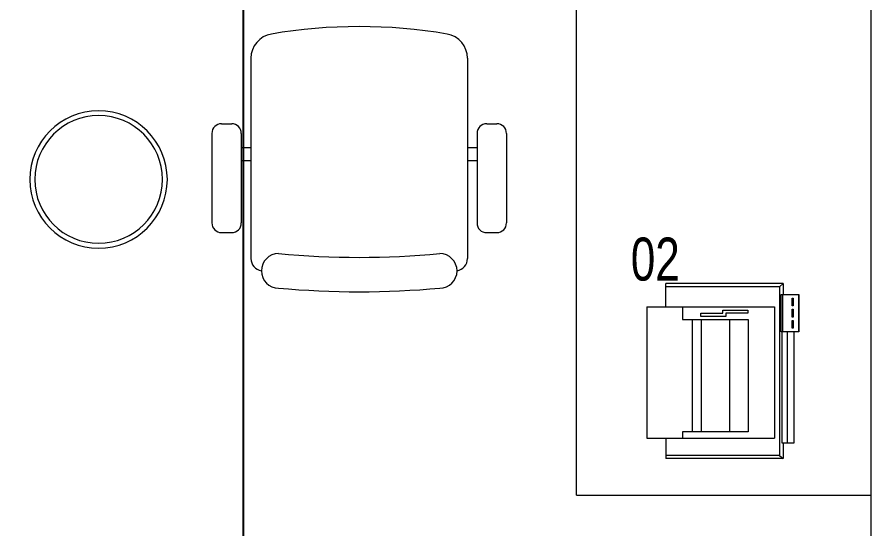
# Model space of a CAD drawing. Header units: metres. Extents: x -18745 to 220762, y -1579758 to -1356048.
# Drawn here: x 129502 to 131242, y -1411154 to -1410112 of the extents above; entities that cross this region are included whole.
import ezdxf

# ---------------------------------------------------------------- set-up
doc = ezdxf.new("R2010")
doc.units = ezdxf.units.M
doc.layers.get('0').update_dxf_attribs({"lineweight": 0})
doc.layers.add('A-100 - Copy$0$axes', color=8, linetype='Continuous')
for name, color, linetype, lineweight in [('A-100 - Copy$0$Medical Equipment and Furniture', 8, 'Continuous', 0), ('A-100 - Copy$0$NEW', 8, 'Continuous', 5), ('A-100 - Copy$0$Walls', 8, 'Continuous', 0)]:
    doc.layers.add(name, color=color, linetype=linetype, lineweight=lineweight)
doc.styles.add('A-100 - Copy$0$X3G_ENTITY_257CFD', font='swisscl.ttf', dxfattribs={"height": 200})

# ---------------------------------------------------------------- blocks, each defined once
blk = doc.blocks.new('A-100 - Copy$0$ITPPLT2C-P')
for p, q in [((0.0229, 0.0318), (0.2618, 0.0318)), ((0.0304, 0.0256), (0.0229, 0.0318)), ((0.0229, 0), (0.0229, 0.0318)), ((0.0304, -0.3182), (0.0304, 0.0256)), ((0.0304, 0.0256), (0.2618, 0.0256)), ((0.2618, -0.0096), (0.2618, 0.0318)), ((0, 0), (0, -0.2262)), ((0.0252, 0), (0, 0)), ((0.0139, 0), (0.0139, -0.2262)), ((0.0252, 0), (0.0139, 0)), ((0.0252, -0.2262), (0.0252, 0)), ((0.0401, -0.2769), (0.0401, -0.0096)), ((0.3, -0.0096), (0.0401, -0.0096)), ((0.2274, -0.0222), (0.2274, -0.0096)), ((0.3, -0.2769), (0.3, -0.0096)), ((0.0939, -0.2515), (0.0939, -0.0222)), ((0.0939, -0.0222), (0.2274, -0.0222)), ((0.1321, -0.2515), (0.1321, -0.0222)), ((0.1894, -0.2515), (0.1894, -0.0222)), ((0.2082, -0.2515), (0.2082, -0.0222)), ((-0.0091, -0.2262), (0.0267, -0.2262)), ((-0.0091, -0.3023), (-0.0091, -0.2262)), ((-0.0087, -0.2262), (0.0236, -0.2262)), ((-0.0087, -0.3023), (-0.0087, -0.2262)), ((0, -0.2262), (0.0252, -0.2262)), ((0.0023, -0.2495), (0.0023, -0.2334)), ((0.0023, -0.2334), (0.0045, -0.2334)), ((0.0045, -0.2334), (0.0045, -0.2495)), ((0.0139, -0.2262), (0.0252, -0.2262)), ((0.0236, -0.2262), (0.0236, -0.3023)), ((0.0267, -0.2262), (0.0267, -0.3023)), ((0.0045, -0.2495), (0.0023, -0.2495)), ((0.0023, -0.2721), (0.0023, -0.2562)), ((0.0023, -0.2562), (0.0045, -0.2562)), ((0.0045, -0.2562), (0.0045, -0.2721)), ((0.2274, -0.2515), (0.0939, -0.2515)), ((0.1395, -0.2575), (0.19, -0.2575)), ((0.1395, -0.2641), (0.1395, -0.2575)), ((0.19, -0.2575), (0.19, -0.2641)), ((0.2274, -0.2769), (0.2274, -0.2515)), ((0.0045, -0.2721), (0.0023, -0.2721)), ((0.3, -0.2769), (0.0401, -0.2769)), ((0.0947, -0.2701), (0.0947, -0.2641)), ((0.0947, -0.2641), (0.1395, -0.2641)), ((0.1457, -0.2701), (0.0947, -0.2701)), ((0.19, -0.2641), (0.1457, -0.2641)), ((0.1457, -0.2641), (0.1457, -0.2701)), ((0.2618, -0.2769), (0.2618, -0.3246)), ((0.0023, -0.295), (0.0023, -0.2793)), ((0.0023, -0.2793), (0.0045, -0.2793)), ((0.0045, -0.295), (0.0023, -0.295)), ((0.0045, -0.2793), (0.0045, -0.295)), ((0.0267, -0.3023), (-0.0091, -0.3023)), ((0.0236, -0.3023), (-0.0087, -0.3023)), ((0.0229, -0.3246), (0.0229, -0.3023)), ((0.0304, -0.3182), (0.0229, -0.3246)), ((0.0229, -0.3246), (0.2618, -0.3246)), ((0.0304, -0.3182), (0.2618, -0.3182))]:
    blk.add_line(p, q)
blk = doc.blocks.new('*X66')
for p, q in [((5, 3), (5, 3)), ((5, 3), (5, 3)), ((5, 3), (5, 3)), ((5, 3), (5, 3)), ((5, 3), (5, 3)), ((5, 3), (5, 3)), ((5, 3), (5, 3)), ((5, 3), (5, 3)), ((5, 3), (5, 3)), ((5, 3), (5, 3)), ((5, 3), (5, 3)), ((5, 3), (5, 3)), ((5, 3), (5, 3)), ((5, 3), (5, 3)), ((5, 3), (5, 3)), ((5, 3), (5, 3)), ((5, 3), (5, 3)), ((5, 3), (5, 3)), ((5, 3), (5, 3)), ((5, 3), (5, 3)), ((5, 3), (5, 3)), ((5, 3), (5, 3)), ((5, 3), (5, 3)), ((5, 3), (5, 3)), ((5, 3), (5, 3)), ((5, 3), (5, 3)), ((5, 3), (5, 3)), ((5, 3), (5, 3)), ((5, 3), (5, 3)), ((5, 3), (5, 3)), ((5, 3), (5, 3)), ((5, 3), (5, 3)), ((5, 3), (5, 3)), ((5, 3), (5, 3)), ((5, 3), (5, 3)), ((5, 3), (5, 3)), ((5, 3), (5, 3)), ((5, 3), (5, 3)), ((5, 3), (5, 3)), ((5, 3), (5, 3)), ((5, 3), (5, 3)), ((5, 3), (5, 3)), ((5, 3), (5, 3)), ((5, 3), (5, 3)), ((5, 3), (5, 3)), ((5, 3), (5, 3)), ((5, 3), (5, 3)), ((5, 3), (5, 3)), ((5, 3), (5, 3)), ((5, 3), (5, 3)), ((5, 3), (5, 3)), ((5, 3), (5, 3)), ((5, 3), (5, 3)), ((5, 3), (5, 3)), ((5, 3), (5, 3)), ((5, 3), (5, 3)), ((5, 3), (5, 3)), ((5, 3), (5, 3)), ((5, 3), (5, 3)), ((5, 3), (5, 3)), ((5, 3), (5, 3)), ((5, 3), (5, 3)), ((5, 3), (5, 3)), ((5, 3), (5, 3)), ((5, 3), (5, 3)), ((5, 3), (5, 3)), ((6, 3), (5, 3)), ((5, 3), (5, 3)), ((6, 3), (5, 3)), ((5, 3), (5, 3)), ((6, 3), (5, 3)), ((5, 3), (5, 3)), ((6, 3), (5, 3)), ((5, 3), (5, 3)), ((5, 3), (5, 3)), ((5, 3), (5, 3)), ((5, 3), (5, 3)), ((5, 3), (5, 3)), ((5, 3), (5, 3)), ((5, 3), (5, 3)), ((5, 3), (5, 3)), ((5, 3), (5, 3)), ((5, 3), (5, 3)), ((5, 3), (5, 3)), ((5, 3), (5, 3)), ((5, 3), (5, 3)), ((5, 3), (5, 3)), ((5, 3), (5, 3)), ((5, 3), (5, 3)), ((5, 3), (5, 3)), ((5, 3), (5, 3)), ((5, 3), (5, 3)), ((5, 3), (5, 3)), ((5, 3), (5, 3)), ((5, 3), (5, 3)), ((5, 3), (5, 3)), ((6, 3), (6, 3)), ((6, 3), (6, 3)), ((6, 3), (6, 3)), ((6, 3), (6, 3)), ((6, 3), (6, 3)), ((6, 3), (6, 3)), ((6, 3), (6, 3)), ((6, 3), (6, 3)), ((6, 3), (6, 3)), ((6, 3), (6, 3)), ((6, 3), (6, 3)), ((6, 3), (6, 3)), ((6, 3), (6, 3)), ((6, 3), (6, 3)), ((6, 3), (6, 3)), ((6, 3), (6, 3)), ((6, 3), (6, 3)), ((6, 3), (6, 3)), ((6, 3), (6, 3)), ((6, 3), (6, 3)), ((6, 3), (6, 3)), ((6, 3), (6, 3)), ((6, 3), (6, 3)), ((6, 3), (6, 3)), ((6, 3), (6, 3)), ((6, 3), (6, 3)), ((6, 3), (6, 3)), ((6, 3), (6, 3)), ((6, 3), (6, 3)), ((6, 3), (6, 3)), ((6, 3), (6, 3)), ((6, 3), (6, 3)), ((6, 3), (6, 3)), ((6, 3), (6, 3)), ((6, 3), (6, 3)), ((6, 3), (6, 3)), ((6, 3), (6, 3)), ((6, 3), (6, 3)), ((6, 3), (6, 3)), ((6, 3), (6, 3)), ((6, 3), (6, 3)), ((6, 3), (6, 3)), ((6, 3), (6, 3)), ((6, 3), (6, 3)), ((6, 3), (6, 3)), ((6, 3), (6, 3)), ((6, 3), (6, 3)), ((6, 3), (6, 3)), ((6, 3), (6, 3)), ((6, 3), (6, 3)), ((6, 3), (6, 3)), ((6, 3), (6, 3)), ((6, 3), (6, 3)), ((6, 3), (6, 3)), ((6, 3), (6, 3)), ((6, 3), (6, 3)), ((6, 3), (6, 3)), ((6, 3), (6, 3)), ((6, 3), (6, 3)), ((6, 3), (6, 3)), ((6, 3), (6, 3)), ((6, 3), (6, 3)), ((6, 3), (6, 3)), ((6, 3), (6, 3)), ((6, 3), (6, 3)), ((6, 3), (6, 3)), ((6, 3), (6, 3)), ((6, 3), (6, 3)), ((6, 3), (6, 3)), ((6, 3), (6, 3)), ((6, 3), (6, 3)), ((6, 3), (6, 3)), ((6, 3), (6, 3)), ((6, 3), (6, 3)), ((6, 3), (6, 3)), ((6, 3), (6, 3)), ((6, 3), (6, 3)), ((6, 3), (6, 3)), ((6, 3), (6, 3)), ((6, 3), (6, 3)), ((6, 3), (6, 3)), ((6, 3), (6, 3)), ((6, 3), (6, 3)), ((6, 3), (6, 3)), ((6, 3), (6, 3)), ((6, 3), (6, 3)), ((6, 3), (6, 3)), ((6, 3), (6, 3)), ((6, 3), (6, 3)), ((6, 3), (6, 3)), ((6, 3), (6, 3)), ((6, 3), (6, 3)), ((6, 3), (6, 3)), ((6, 3), (6, 3)), ((6, 3), (6, 3)), ((6, 3), (6, 3)), ((6, 3), (6, 3)), ((6, 3), (6, 3)), ((6, 3), (6, 3)), ((6, 3), (6, 3)), ((6, 3), (6, 3)), ((6, 3), (6, 3)), ((6, 3), (6, 3)), ((6, 3), (6, 3)), ((6, 3), (6, 3)), ((6, 3), (6, 3)), ((6, 3), (6, 3)), ((6, 3), (6, 3)), ((6, 3), (6, 3)), ((6, 3), (6, 3)), ((6, 3), (6, 3)), ((6, 3), (6, 3)), ((6, 3), (6, 3)), ((6, 3), (6, 3)), ((6, 3), (6, 3)), ((6, 3), (6, 3)), ((6, 3), (6, 3)), ((6, 3), (6, 3)), ((6, 3), (6, 3)), ((6, 3), (6, 3)), ((6, 3), (6, 3)), ((6, 3), (6, 3)), ((6, 3), (6, 3)), ((6, 3), (6, 3)), ((6, 3), (6, 3)), ((6, 3), (6, 3)), ((6, 3), (6, 3)), ((6, 3), (6, 3)), ((6, 3), (6, 3)), ((6, 3), (6, 3)), ((6, 3), (6, 3)), ((6, 3), (6, 3)), ((6, 3), (6, 3)), ((6, 3), (6, 3)), ((6, 3), (6, 3)), ((6, 3), (6, 3)), ((6, 3), (6, 3)), ((6, 3), (6, 3)), ((6, 3), (6, 3)), ((6, 3), (6, 3)), ((6, 3), (6, 3)), ((6, 3), (6, 3)), ((6, 3), (6, 3)), ((6, 3), (6, 3)), ((6, 3), (6, 3)), ((6, 3), (6, 3)), ((6, 3), (6, 3)), ((6, 3), (6, 3)), ((6, 3), (6, 3)), ((6, 3), (6, 3)), ((6, 3), (6, 3)), ((6, 3), (6, 3)), ((6, 3), (6, 3)), ((6, 3), (6, 3)), ((6, 3), (6, 3)), ((6, 3), (6, 3)), ((6, 3), (6, 3)), ((6, 3), (6, 3)), ((6, 3), (6, 3)), ((6, 3), (6, 3)), ((6, 3), (6, 3)), ((6, 3), (6, 3)), ((6, 3), (6, 3)), ((6, 3), (6, 3)), ((6, 3), (6, 3)), ((6, 3), (6, 3)), ((6, 3), (6, 3)), ((6, 3), (6, 3)), ((6, 3), (6, 3)), ((6, 3), (6, 3)), ((6, 3), (6, 3)), ((6, 3), (6, 3)), ((6, 3), (6, 3)), ((6, 3), (6, 3)), ((6, 3), (6, 3)), ((6, 3), (6, 3)), ((6, 3), (6, 3)), ((6, 3), (6, 3)), ((6, 3), (6, 3)), ((6, 3), (6, 3)), ((6, 3), (6, 3)), ((6, 3), (6, 3)), ((6, 3), (6, 3)), ((6, 3), (6, 3)), ((6, 3), (6, 3)), ((6, 3), (6, 3)), ((6, 3), (6, 3)), ((6, 3), (6, 3)), ((6, 3), (6, 3)), ((6, 3), (6, 3)), ((6, 3), (6, 3)), ((6, 3), (6, 3)), ((6, 3), (6, 3)), ((6, 3), (6, 3)), ((6, 3), (6, 3)), ((6, 3), (6, 3)), ((6, 3), (6, 3)), ((6, 3), (6, 3)), ((6, 3), (6, 3)), ((6, 3), (6, 3)), ((6, 3), (6, 3)), ((6, 3), (6, 3)), ((6, 3), (6, 3)), ((6, 3), (6, 3)), ((6, 3), (5, 3)), ((6, 3), (5, 3)), ((6, 3), (5, 3)), ((6, 3), (5, 3)), ((6, 3), (5, 3)), ((6, 3), (6, 3)), ((6, 3), (6, 3)), ((6, 3), (6, 3)), ((6, 3), (6, 3)), ((6, 3), (6, 3)), ((6, 3), (6, 3)), ((6, 3), (6, 3)), ((6, 3), (6, 3)), ((6, 3), (6, 3)), ((6, 3), (6, 3)), ((6, 3), (6, 3)), ((6, 3), (6, 3)), ((6, 3), (6, 3)), ((6, 3), (6, 3)), ((6, 3), (6, 3)), ((6, 3), (6, 3)), ((6, 3), (6, 3)), ((6, 3), (6, 3)), ((6, 3), (6, 3)), ((6, 3), (6, 3)), ((6, 3), (6, 3)), ((6, 3), (6, 3)), ((6, 3), (6, 3)), ((6, 3), (6, 3)), ((6, 3), (6, 3)), ((6, 3), (6, 3)), ((6, 3), (6, 3)), ((6, 3), (6, 3)), ((6, 3), (6, 3)), ((6, 3), (6, 3)), ((6, 3), (6, 3)), ((6, 3), (6, 3)), ((6, 3), (6, 3)), ((6, 3), (6, 3)), ((6, 3), (6, 3)), ((6, 3), (6, 3)), ((6, 3), (6, 3)), ((6, 3), (6, 3)), ((6, 3), (6, 3)), ((6, 3), (6, 3)), ((6, 3), (6, 3)), ((6, 3), (6, 3)), ((6, 3), (6, 3)), ((6, 3), (6, 3)), ((6, 3), (6, 3)), ((6, 3), (6, 3)), ((6, 3), (6, 3)), ((6, 3), (6, 3)), ((6, 3), (6, 3)), ((6, 3), (6, 3)), ((6, 3), (6, 3)), ((6, 3), (6, 3)), ((6, 3), (6, 3)), ((6, 3), (6, 3)), ((6, 3), (6, 3)), ((6, 3), (6, 3)), ((6, 3), (6, 3)), ((6, 3), (6, 3)), ((6, 3), (6, 3)), ((6, 3), (6, 3)), ((6, 3), (6, 3)), ((6, 3), (6, 3)), ((6, 3), (6, 3)), ((6, 3), (6, 3)), ((6, 3), (6, 3)), ((6, 3), (6, 3)), ((6, 3), (6, 3)), ((6, 3), (6, 3)), ((6, 3), (6, 3)), ((6, 3), (6, 3)), ((6, 3), (6, 3)), ((6, 3), (6, 3)), ((6, 3), (6, 3)), ((6, 3), (6, 3)), ((6, 3), (6, 3)), ((6, 3), (6, 3)), ((6, 3), (6, 3)), ((6, 3), (6, 3)), ((6, 3), (6, 3)), ((6, 3), (6, 3)), ((6, 3), (6, 3)), ((6, 3), (6, 3)), ((6, 3), (6, 3)), ((6, 3), (6, 3)), ((6, 3), (6, 3)), ((6, 3), (6, 3)), ((6, 3), (6, 3)), ((6, 3), (6, 3)), ((6, 3), (6, 3)), ((6, 3), (6, 3)), ((6, 3), (6, 3)), ((6, 3), (6, 3)), ((6, 3), (6, 3)), ((6, 3), (6, 3)), ((6, 3), (6, 3)), ((6, 3), (6, 3)), ((6, 3), (6, 3)), ((6, 3), (6, 3)), ((6, 3), (6, 3)), ((6, 3), (6, 3)), ((6, 3), (6, 3)), ((6, 3), (6, 3)), ((6, 3), (6, 3)), ((6, 3), (6, 3)), ((6, 3), (6, 3)), ((6, 3), (6, 3)), ((6, 3), (6, 3)), ((6, 3), (6, 3)), ((6, 3), (6, 3)), ((6, 3), (6, 3)), ((6, 3), (6, 3)), ((6, 3), (6, 3)), ((6, 3), (6, 3)), ((6, 3), (6, 3)), ((6, 3), (6, 3)), ((6, 3), (6, 3)), ((6, 3), (6, 3)), ((6, 3), (6, 3)), ((6, 3), (6, 3)), ((6, 3), (6, 3)), ((6, 3), (6, 3)), ((6, 3), (6, 3)), ((6, 3), (6, 3)), ((6, 3), (6, 3)), ((6, 3), (6, 3)), ((6, 3), (6, 3)), ((6, 3), (6, 3)), ((6, 3), (6, 3)), ((6, 3), (6, 3)), ((6, 3), (6, 3)), ((6, 3), (6, 3)), ((6, 3), (6, 3)), ((6, 3), (6, 3)), ((6, 3), (6, 3)), ((6, 3), (6, 3)), ((6, 3), (6, 3)), ((6, 3), (6, 3)), ((6, 3), (6, 3)), ((6, 3), (6, 3)), ((6, 3), (6, 3)), ((6, 3), (6, 3)), ((6, 3), (6, 3)), ((6, 3), (6, 3)), ((6, 3), (6, 3)), ((6, 3), (6, 3)), ((6, 3), (6, 3)), ((6, 3), (6, 3)), ((6, 3), (6, 3)), ((6, 3), (6, 3)), ((6, 3), (6, 3)), ((6, 3), (6, 3)), ((6, 3), (6, 3)), ((6, 3), (6, 3)), ((6, 3), (6, 3)), ((6, 3), (6, 3)), ((6, 3), (6, 3)), ((6, 3), (6, 3)), ((6, 3), (6, 3)), ((6, 3), (6, 3)), ((6, 3), (6, 3)), ((6, 3), (6, 3)), ((6, 3), (6, 3)), ((6, 3), (6, 3)), ((6, 3), (6, 3)), ((6, 3), (6, 3)), ((6, 3), (6, 3)), ((6, 3), (6, 3)), ((6, 3), (6, 3)), ((6, 3), (6, 3)), ((6, 3), (6, 3)), ((6, 3), (6, 3)), ((6, 3), (6, 3)), ((6, 3), (6, 3)), ((6, 3), (6, 3)), ((6, 3), (6, 3)), ((6, 3), (6, 3)), ((6, 3), (6, 3)), ((6, 3), (6, 3)), ((6, 3), (6, 3)), ((6, 3), (6, 3)), ((6, 3), (6, 3)), ((6, 3), (6, 3)), ((6, 3), (6, 3)), ((6, 3), (6, 3)), ((6, 3), (6, 3)), ((6, 3), (6, 3)), ((6, 3), (6, 3)), ((6, 3), (6, 3)), ((6, 3), (6, 3)), ((6, 3), (6, 3)), ((6, 3), (6, 3)), ((6, 3), (6, 3)), ((6, 3), (6, 3)), ((6, 3), (6, 3)), ((6, 3), (6, 3)), ((6, 3), (6, 3)), ((6, 3), (6, 3)), ((6, 3), (6, 3)), ((6, 3), (6, 3)), ((6, 3), (6, 3)), ((6, 3), (6, 3)), ((6, 3), (6, 3)), ((6, 3), (6, 3)), ((6, 3), (6, 3)), ((6, 3), (6, 3)), ((6, 3), (6, 3)), ((6, 3), (6, 3)), ((6, 3), (6, 3)), ((6, 3), (6, 3)), ((6, 3), (6, 3)), ((6, 3), (6, 3)), ((6, 3), (6, 3)), ((6, 3), (6, 3)), ((6, 3), (6, 3)), ((6, 3), (6, 3)), ((6, 3), (6, 3)), ((6, 3), (6, 3)), ((6, 3), (6, 3)), ((6, 3), (6, 3)), ((6, 3), (6, 3)), ((6, 3), (6, 3)), ((6, 3), (6, 3)), ((6, 3), (6, 3)), ((6, 3), (6, 3)), ((6, 3), (6, 3)), ((6, 3), (6, 3)), ((6, 3), (6, 3)), ((6, 3), (6, 3)), ((6, 3), (6, 3)), ((6, 3), (6, 3)), ((6, 3), (6, 3)), ((6, 3), (6, 3)), ((6, 3), (6, 3)), ((6, 3), (6, 3)), ((6, 3), (6, 3)), ((6, 3), (6, 3)), ((6, 3), (6, 3)), ((6, 3), (6, 3)), ((6, 3), (6, 3)), ((6, 3), (6, 3)), ((6, 3), (6, 3)), ((6, 3), (6, 3)), ((6, 3), (6, 3)), ((6, 3), (6, 3)), ((6, 3), (6, 3)), ((6, 3), (6, 3)), ((6, 3), (6, 3)), ((6, 3), (6, 3)), ((6, 3), (6, 3)), ((6, 3), (6, 3)), ((6, 3), (6, 3)), ((6, 3), (6, 3)), ((6, 3), (6, 3)), ((6, 3), (6, 3)), ((6, 3), (6, 3)), ((6, 3), (6, 3)), ((6, 3), (6, 3)), ((6, 3), (6, 3)), ((6, 3), (6, 3)), ((6, 3), (6, 3)), ((6, 3), (6, 3)), ((6, 3), (6, 3)), ((6, 3), (6, 3)), ((6, 3), (6, 3)), ((6, 3), (6, 3)), ((6, 3), (6, 3)), ((6, 3), (6, 3)), ((6, 3), (6, 3)), ((6, 3), (6, 3)), ((6, 3), (6, 3)), ((6, 3), (6, 3)), ((6, 3), (6, 3)), ((6, 3), (6, 3)), ((6, 3), (6, 3)), ((6, 3), (6, 3)), ((6, 3), (6, 3)), ((6, 3), (6, 3)), ((6, 3), (6, 3)), ((6, 3), (6, 3)), ((6, 3), (6, 3)), ((6, 3), (6, 3)), ((6, 3), (6, 3)), ((6, 3), (6, 3)), ((6, 3), (6, 3)), ((6, 3), (6, 3)), ((6, 3), (6, 3)), ((6, 3), (6, 3)), ((6, 3), (6, 3)), ((6, 3), (6, 3)), ((6, 3), (6, 3)), ((6, 3), (6, 3)), ((6, 3), (6, 3)), ((6, 3), (6, 3)), ((6, 3), (6, 3)), ((6, 3), (6, 3)), ((6, 3), (6, 3)), ((6, 3), (6, 3)), ((6, 3), (6, 3)), ((6, 3), (6, 3)), ((6, 3), (6, 3)), ((6, 3), (6, 3)), ((6, 3), (6, 3)), ((6, 3), (6, 3)), ((6, 3), (6, 3)), ((6, 3), (6, 3)), ((6, 3), (6, 3)), ((6, 3), (6, 3)), ((6, 3), (6, 3)), ((6, 3), (6, 3)), ((6, 3), (6, 3)), ((6, 3), (6, 3)), ((6, 3), (6, 3)), ((6, 3), (6, 3)), ((6, 3), (6, 3)), ((6, 3), (6, 3)), ((6, 3), (6, 3)), ((6, 3), (6, 3))]:
    blk.add_line(p, q)
blk = doc.blocks.new('*X67')
for p, q in [((13, 1), (13, 1)), ((13, 1), (13, 1)), ((13, 1), (13, 1)), ((13, 1), (13, 1)), ((13, 1), (13, 1)), ((13, 1), (13, 1)), ((13, 1), (13, 1)), ((13, 1), (13, 1)), ((13, 1), (13, 1)), ((13, 1), (13, 1)), ((13, 1), (13, 1)), ((13, 1), (13, 1)), ((13, 1), (13, 1)), ((13, 1), (13, 1)), ((13, 1), (13, 1)), ((13, 1), (14, 1)), ((13, 1), (14, 1)), ((13, 1), (14, 1)), ((13, 1), (13, 1)), ((13, 1), (13, 1)), ((13, 1), (13, 1)), ((13, 1), (13, 1)), ((13, 1), (13, 1)), ((13, 1), (13, 1)), ((13, 1), (13, 1)), ((13, 1), (13, 1)), ((13, 1), (13, 1)), ((13, 1), (13, 1)), ((13, 1), (13, 1)), ((13, 1), (13, 1)), ((13, 1), (13, 1)), ((13, 1), (13, 1)), ((13, 1), (13, 1)), ((13, 1), (13, 1)), ((13, 1), (13, 1)), ((13, 1), (13, 1)), ((13, 1), (13, 1)), ((13, 1), (13, 1)), ((13, 1), (13, 1)), ((13, 1), (13, 1)), ((13, 1), (13, 1)), ((13, 1), (13, 1)), ((13, 1), (13, 1)), ((13, 1), (13, 1)), ((13, 1), (13, 1)), ((13, 1), (13, 1)), ((13, 1), (13, 1)), ((13, 1), (13, 1)), ((13, 1), (13, 1)), ((13, 1), (13, 1)), ((13, 1), (13, 1)), ((13, 1), (13, 1)), ((13, 1), (13, 1)), ((13, 1), (13, 1)), ((13, 1), (13, 1)), ((13, 1), (13, 1)), ((13, 1), (13, 1)), ((13, 1), (13, 1)), ((13, 1), (13, 1)), ((13, 1), (13, 1)), ((13, 1), (13, 1)), ((13, 1), (13, 1)), ((13, 1), (13, 1)), ((13, 1), (13, 1)), ((13, 1), (13, 1)), ((13, 1), (13, 1)), ((13, 1), (13, 1)), ((13, 1), (13, 1)), ((13, 1), (13, 1)), ((13, 1), (13, 1)), ((13, 1), (13, 1)), ((13, 1), (13, 1)), ((13, 1), (13, 1)), ((13, 1), (13, 1)), ((13, 1), (13, 1)), ((13, 1), (13, 1)), ((13, 1), (13, 1)), ((13, 1), (13, 1)), ((13, 1), (13, 1)), ((13, 1), (13, 1)), ((13, 1), (13, 1)), ((13, 1), (13, 1)), ((13, 1), (13, 1)), ((13, 1), (13, 1)), ((13, 1), (13, 1)), ((13, 1), (13, 1)), ((13, 1), (13, 1)), ((13, 1), (13, 1)), ((13, 1), (13, 1)), ((13, 1), (13, 1)), ((13, 1), (13, 1)), ((13, 1), (13, 1)), ((13, 1), (13, 1)), ((13, 1), (13, 1)), ((13, 1), (13, 1)), ((13, 1), (13, 1)), ((13, 1), (13, 1)), ((13, 1), (13, 1)), ((13, 1), (13, 1)), ((13, 1), (13, 1)), ((13, 1), (13, 1)), ((13, 1), (13, 1)), ((13, 1), (13, 1)), ((13, 1), (13, 1)), ((13, 1), (13, 1)), ((13, 1), (13, 1)), ((13, 1), (13, 1)), ((13, 1), (13, 1)), ((13, 1), (13, 1)), ((13, 1), (13, 1)), ((13, 1), (13, 1)), ((13, 1), (13, 1)), ((13, 1), (13, 1)), ((13, 1), (13, 1)), ((13, 1), (13, 1)), ((13, 1), (13, 1)), ((13, 1), (13, 1)), ((13, 1), (13, 1)), ((13, 1), (13, 1)), ((13, 1), (13, 1)), ((13, 1), (13, 1)), ((13, 1), (13, 1)), ((13, 1), (13, 1)), ((13, 1), (14, 1)), ((13, 0), (13, 0)), ((13, 0), (13, 0)), ((13, 0), (13, 0)), ((13, 0), (13, 0)), ((13, 0), (13, 0)), ((13, 0), (13, 0)), ((13, 0), (13, 0)), ((13, 0), (13, 0)), ((13, 0), (13, 0)), ((13, 0), (13, 0)), ((13, 0), (13, 0)), ((13, 0), (13, 0)), ((13, 0), (13, 0)), ((13, 0), (13, 0)), ((13, 0), (13, 0)), ((13, 0), (13, 0)), ((13, 0), (13, 0)), ((13, 0), (13, 0)), ((13, 0), (13, 0)), ((13, 0), (13, 0)), ((13, 0), (13, 0)), ((13, 0), (13, 0)), ((13, 0), (13, 0)), ((13, 0), (13, 0)), ((13, 0), (13, 0)), ((13, 0), (13, 0)), ((13, 0), (13, 0)), ((13, 0), (13, 0)), ((13, 0), (13, 0)), ((13, 0), (13, 0)), ((13, 0), (13, 0)), ((13, 0), (13, 0)), ((13, 0), (13, 0)), ((13, 0), (13, 0)), ((13, 0), (13, 0)), ((13, 0), (13, 0)), ((13, 0), (13, 0)), ((13, 0), (13, 0)), ((13, 0), (13, 0)), ((13, 0), (13, 0)), ((13, 0), (13, 0)), ((13, 0), (13, 0)), ((13, 0), (13, 0)), ((13, 0), (13, 0)), ((13, 0), (13, 0)), ((13, 0), (13, 0)), ((13, 0), (13, 0)), ((13, 0), (13, 0)), ((13, 0), (14, 0)), ((13, 0), (14, 0)), ((13, 0), (13, 0)), ((13, 0), (14, 0)), ((14, 1), (14, 1)), ((14, 1), (14, 1)), ((14, 1), (14, 1)), ((14, 1), (14, 1)), ((14, 1), (14, 1)), ((14, 1), (14, 1)), ((14, 1), (14, 1)), ((14, 1), (14, 1)), ((14, 1), (14, 1)), ((14, 1), (14, 1)), ((14, 1), (14, 1)), ((14, 1), (14, 1)), ((14, 1), (14, 1)), ((14, 1), (14, 1)), ((14, 1), (14, 1)), ((14, 1), (14, 1)), ((14, 1), (14, 1)), ((14, 1), (14, 1)), ((14, 1), (14, 1)), ((14, 1), (14, 1)), ((14, 1), (14, 1)), ((14, 1), (14, 1)), ((14, 1), (14, 1)), ((14, 1), (14, 1)), ((14, 1), (14, 1)), ((14, 1), (14, 1)), ((14, 1), (14, 1)), ((14, 1), (14, 1)), ((14, 1), (14, 1)), ((14, 1), (14, 1)), ((14, 1), (14, 1)), ((14, 1), (14, 1)), ((14, 1), (14, 1)), ((14, 1), (14, 1)), ((14, 1), (14, 1)), ((14, 1), (14, 1)), ((14, 1), (14, 1)), ((14, 1), (14, 1)), ((14, 1), (14, 1)), ((14, 1), (14, 1)), ((14, 1), (14, 1)), ((14, 1), (14, 1)), ((14, 1), (14, 1)), ((14, 1), (14, 1)), ((14, 1), (14, 1)), ((14, 1), (14, 1)), ((14, 1), (14, 1)), ((14, 1), (14, 1)), ((14, 1), (14, 1)), ((14, 1), (14, 1)), ((14, 1), (14, 1)), ((14, 1), (14, 1)), ((14, 1), (14, 1)), ((14, 1), (14, 1)), ((14, 1), (14, 1)), ((14, 1), (14, 1)), ((14, 1), (14, 1)), ((14, 1), (14, 1)), ((14, 1), (14, 1)), ((14, 1), (14, 1)), ((14, 1), (14, 1)), ((14, 1), (14, 1)), ((14, 1), (14, 1)), ((14, 1), (14, 1)), ((14, 1), (14, 1)), ((14, 1), (14, 1)), ((14, 1), (14, 1)), ((14, 1), (14, 1)), ((14, 1), (14, 1)), ((14, 1), (14, 1)), ((14, 1), (14, 1)), ((14, 1), (14, 1)), ((14, 1), (14, 1)), ((14, 1), (14, 1)), ((14, 1), (14, 1)), ((14, 1), (14, 1)), ((14, 1), (14, 1)), ((14, 1), (14, 1)), ((14, 1), (14, 1)), ((14, 1), (14, 1)), ((14, 1), (14, 1)), ((14, 1), (14, 1)), ((14, 1), (14, 1)), ((14, 1), (14, 1)), ((14, 1), (14, 1)), ((14, 1), (14, 1)), ((14, 1), (14, 1)), ((14, 1), (14, 1)), ((14, 1), (14, 1)), ((14, 1), (14, 1)), ((14, 1), (14, 1)), ((14, 1), (14, 1)), ((14, 1), (14, 1)), ((14, 1), (14, 1)), ((14, 0), (14, 0)), ((14, 0), (14, 0)), ((14, 0), (14, 0)), ((14, 0), (14, 0)), ((14, 0), (14, 0)), ((14, 0), (14, 0)), ((14, 0), (14, 0)), ((14, 0), (14, 0)), ((14, 0), (14, 0)), ((14, 0), (14, 0)), ((14, 0), (14, 0)), ((14, 0), (14, 0)), ((14, 0), (14, 0)), ((14, 0), (14, 0)), ((14, 0), (14, 0)), ((14, 0), (14, 0)), ((14, 0), (14, 0)), ((14, 0), (14, 0)), ((14, 0), (14, 0)), ((14, 0), (14, 0)), ((14, 0), (14, 0)), ((14, 0), (14, 0)), ((14, 0), (14, 0)), ((14, 0), (14, 0)), ((14, 0), (14, 0)), ((14, 0), (14, 0)), ((14, 0), (14, 0)), ((14, 0), (14, 0)), ((14, 0), (14, 0)), ((14, 0), (14, 0)), ((14, 0), (14, 0)), ((14, 0), (14, 0)), ((14, 0), (14, 0)), ((14, 0), (14, 0)), ((14, 0), (14, 0)), ((14, 0), (14, 0)), ((14, 0), (14, 0)), ((14, 0), (14, 0)), ((14, 0), (14, 0)), ((14, 0), (14, 0)), ((14, 0), (14, 0)), ((14, 0), (14, 0)), ((14, 0), (14, 0)), ((14, 0), (14, 0)), ((14, 0), (14, 0)), ((14, 0), (14, 0)), ((14, 0), (14, 0)), ((14, 0), (14, 0)), ((13, 0), (13, 0)), ((13, 0), (14, 0)), ((13, 0), (13, 0)), ((13, 0), (14, 0)), ((13, 0), (13, 0)), ((13, 0), (14, 0)), ((13, 0), (13, 0)), ((13, 0), (13, 0)), ((13, 0), (13, 0)), ((13, 0), (13, 0)), ((13, 0), (14, 0)), ((13, 0), (13, 0)), ((13, 0), (14, 0)), ((13, 0), (13, 0)), ((13, 0), (14, 0)), ((13, 0), (13, 0)), ((13, 0), (14, 0)), ((13, 0), (13, 0)), ((13, 0), (14, 0)), ((13, 0), (13, 0)), ((13, 0), (14, 0)), ((13, 0), (13, 0)), ((13, 0), (14, 0)), ((13, 0), (13, 0)), ((13, 0), (13, 0)), ((13, 0), (13, 0)), ((13, 0), (14, 0)), ((13, 0), (13, 0)), ((13, 0), (14, 0)), ((13, 0), (13, 0)), ((13, 0), (14, 0)), ((13, 0), (13, 0)), ((13, 0), (14, 0)), ((13, 0), (13, 0)), ((13, 0), (13, 0)), ((13, 0), (13, 0)), ((13, 0), (13, 0)), ((13, 0), (13, 0)), ((13, 0), (13, 0)), ((13, 0), (13, 0)), ((13, 0), (13, 0)), ((13, 0), (13, 0)), ((13, 0), (13, 0)), ((13, 0), (13, 0)), ((13, 0), (13, 0)), ((13, 0), (13, 0)), ((13, 0), (13, 0)), ((13, 0), (13, 0)), ((13, 0), (13, 0)), ((13, 0), (13, 0)), ((13, 0), (13, 0)), ((13, 0), (13, 0)), ((13, 0), (13, 0)), ((13, 0), (13, 0)), ((13, 0), (13, 0)), ((13, 0), (13, 0)), ((13, 0), (13, 0)), ((13, 0), (13, 0)), ((13, 0), (13, 0)), ((13, 0), (13, 0)), ((13, 0), (13, 0)), ((13, 0), (13, 0)), ((13, 0), (13, 0)), ((13, 0), (13, 0)), ((13, -1), (13, -1)), ((13, -1), (13, -1)), ((13, -1), (13, -1)), ((13, -1), (13, -1)), ((13, -1), (13, -1)), ((13, -1), (14, -1)), ((13, -1), (13, -1)), ((14, 0), (14, 0)), ((14, 0), (14, 0)), ((14, 0), (14, 0)), ((14, 0), (14, 0)), ((14, 0), (14, 0)), ((14, 0), (14, 0)), ((14, 0), (14, 0)), ((14, 0), (14, 0)), ((14, 0), (14, 0)), ((14, 0), (14, 0)), ((14, 0), (14, 0)), ((14, 0), (14, 0)), ((14, 0), (14, 0)), ((14, 0), (14, 0)), ((14, 0), (14, 0)), ((13, 0), (14, 0)), ((14, 0), (14, 0)), ((14, 0), (14, 0)), ((14, 0), (14, 0)), ((14, 0), (14, 0)), ((14, 0), (14, 0)), ((14, 0), (14, 0)), ((14, 0), (14, 0)), ((14, 0), (14, 0)), ((14, 0), (14, 0)), ((14, 0), (14, 0)), ((14, 0), (14, 0)), ((14, 0), (14, 0)), ((14, 0), (14, 0)), ((14, 0), (14, 0)), ((14, 0), (14, 0)), ((14, 0), (14, 0)), ((14, 0), (14, 0)), ((14, 0), (14, 0)), ((14, 0), (14, 0)), ((14, 0), (14, 0)), ((14, 0), (14, 0)), ((14, 0), (14, 0)), ((14, 0), (14, 0)), ((14, 0), (14, 0)), ((14, 0), (14, 0)), ((14, 0), (14, 0)), ((14, 0), (14, 0)), ((14, 0), (14, 0)), ((14, 0), (14, 0)), ((14, 0), (14, 0)), ((14, 0), (14, 0)), ((14, 0), (14, 0)), ((14, 0), (14, 0)), ((14, 0), (14, 0)), ((14, -1), (14, -1)), ((14, -1), (14, -1)), ((14, -1), (14, -1)), ((14, -1), (14, -1)), ((14, -1), (14, -1))]:
    blk.add_line(p, q)
blk = doc.blocks.new('A-100 - Copy$0$GF21018-P')
for p, q in [((-0.2207, 0.4756), (-0.2207, 0.0675)), ((0.2205, 0.4756), (0.2205, 0.0675)), ((-0.2806, 0.3422), (-0.2598, 0.3422)), ((0.2596, 0.3422), (0.2804, 0.3422)), ((-0.3002, 0.3226), (-0.3002, 0.14)), ((-0.2402, 0.3226), (-0.2402, 0.14)), ((0.24, 0.3226), (0.24, 0.14)), ((0.3, 0.3226), (0.3, 0.14)), ((-0.2402, 0.2937), (-0.2207, 0.2937)), ((0.2205, 0.2937), (0.24, 0.2937)), ((-0.2402, 0.2671), (-0.2207, 0.2671)), ((0.2205, 0.2671), (0.24, 0.2671)), ((-0.2806, 0.1204), (-0.2598, 0.1204)), ((0.2596, 0.1204), (0.2804, 0.1204))]:
    blk.add_line(p, q)
for points in [[(0.24, 0.2937), (0.24, 0.2937), (0.24, 0.2937), (0.24, 0.2937), (0.24, 0.2937), (0.24, 0.2937), (0.24, 0.2937), (0.24, 0.2937), (0.24, 0.2937), (0.24, 0.2937), (0.24, 0.2937), (0.24, 0.2937), (0.24, 0.2937), (0.24, 0.2937), (0.24, 0.2937), (0.24, 0.2937), (0.24, 0.2937), (0.24, 0.2937), (0.24, 0.2937), (0.24, 0.2937), (0.24, 0.2937), (0.24, 0.2937), (0.24, 0.2937), (0.24, 0.2937), (0.24, 0.2937), (0.24, 0.2937), (0.24, 0.2937), (0.24, 0.2937), (0.24, 0.2937), (0.24, 0.2937), (0.24, 0.2937), (0.24, 0.2937), (0.24, 0.2937), (0.24, 0.2937), (0.24, 0.2937), (0.24, 0.2937), (0.24, 0.2937), (0.24, 0.2937), (0.24, 0.2937), (0.24, 0.2937), (0.24, 0.2937), (0.24, 0.2937), (0.24, 0.2937), (0.24, 0.2937), (0.24, 0.2937), (0.24, 0.2937), (0.24, 0.2937), (0.24, 0.2937), (0.24, 0.2937), (0.24, 0.2937), (0.24, 0.2937), (0.24, 0.2937), (0.24, 0.2937), (0.24, 0.2937), (0.24, 0.2937), (0.24, 0.2937), (0.24, 0.2937), (0.24, 0.2937), (0.24, 0.2937), (0.24, 0.2937), (0.24, 0.2937), (0.24, 0.2937), (0.24, 0.2937), (0.24, 0.2937), (0.24, 0.2937), (0.24, 0.2937), (0.24, 0.2937), (0.24, 0.2937), (0.24, 0.2937), (0.24, 0.2937), (0.24, 0.2937), (0.24, 0.2937), (0.24, 0.2937), (0.24, 0.2937), (0.24, 0.2937), (0.24, 0.2937), (0.24, 0.2937), (0.24, 0.2937), (0.24, 0.2937), (0.24, 0.2937), (0.24, 0.2937), (0.24, 0.2937), (0.24, 0.2937), (0.24, 0.2937), (0.24, 0.2937), (0.24, 0.2937), (0.24, 0.2937), (0.24, 0.2937), (0.24, 0.2937), (0.24, 0.2937), (0.24, 0.2937), (0.24, 0.2937), (0.24, 0.2937), (0.24, 0.2937), (0.24, 0.2937), (0.24, 0.2937), (0.24, 0.2937), (0.24, 0.2937), (0.24, 0.2937), (0.24, 0.2937), (0.24, 0.2937), (0.24, 0.2937), (0.24, 0.2937), (0.24, 0.2937), (0.24, 0.2937), (0.24, 0.2937), (0.24, 0.2937), (0.24, 0.2937), (0.24, 0.2937), (0.24, 0.2937), (0.24, 0.2937), (0.24, 0.2937), (0.24, 0.2937), (0.24, 0.2937), (0.24, 0.2937), (0.24, 0.2937), (0.24, 0.2937), (0.24, 0.2937), (0.24, 0.2937), (0.24, 0.2937), (0.24, 0.2937), (0.24, 0.2937), (0.24, 0.2937), (0.24, 0.2937), (0.24, 0.2937), (0.24, 0.2937), (0.24, 0.2937), (0.24, 0.2937), (0.24, 0.2937), (0.24, 0.2937), (0.24, 0.2937), (0.24, 0.2937), (0.24, 0.2937), (0.24, 0.2937), (0.24, 0.2937), (0.24, 0.2937), (0.24, 0.2937), (0.24, 0.2937), (0.24, 0.2937), (0.24, 0.2937), (0.24, 0.2937), (0.24, 0.2937), (0.24, 0.2937), (0.24, 0.2937), (0.24, 0.2937), (0.24, 0.2937), (0.24, 0.2937), (0.24, 0.2937), (0.24, 0.2937), (0.24, 0.2937), (0.24, 0.2937), (0.24, 0.2937), (0.24, 0.2937), (0.24, 0.2937), (0.24, 0.2937), (0.24, 0.2937), (0.24, 0.2937), (0.24, 0.2937), (0.24, 0.2937), (0.24, 0.2937), (0.24, 0.2937), (0.24, 0.2937), (0.24, 0.2937), (0.24, 0.2937), (0.24, 0.2937), (0.24, 0.2937), (0.24, 0.2937), (0.24, 0.2937), (0.24, 0.2937), (0.24, 0.2937), (0.24, 0.2937), (0.24, 0.2937), (0.24, 0.2937), (0.24, 0.2937), (0.24, 0.2937), (0.24, 0.2937), (0.24, 0.2937), (0.24, 0.2937), (0.24, 0.2937), (0.24, 0.2937), (0.24, 0.2937), (0.24, 0.2937), (0.24, 0.2937), (0.24, 0.2937), (0.24, 0.2937), (0.24, 0.2937), (0.24, 0.2937), (0.24, 0.2937), (0.24, 0.2937), (0.24, 0.2937), (0.24, 0.2937), (0.24, 0.2937), (0.24, 0.2937), (0.24, 0.2937), (0.24, 0.2937), (0.24, 0.2937), (0.24, 0.2937), (0.24, 0.2937), (0.24, 0.2937), (0.24, 0.2937), (0.24, 0.2937), (0.24, 0.2937), (0.24, 0.2937), (0.24, 0.2937), (0.24, 0.2937), (0.24, 0.2937), (0.24, 0.2937), (0.24, 0.2937), (0.24, 0.2937), (0.24, 0.2937), (0.24, 0.2937), (0.24, 0.2937), (0.24, 0.2937), (0.24, 0.2937), (0.24, 0.2937), (0.24, 0.2937), (0.24, 0.2937), (0.24, 0.2937), (0.24, 0.2937), (0.24, 0.2937), (0.24, 0.2937), (0.24, 0.2937), (0.24, 0.2937), (0.24, 0.2937), (0.24, 0.2937), (0.24, 0.2937), (0.24, 0.2937), (0.24, 0.2937), (0.24, 0.2937), (0.24, 0.2937), (0.24, 0.2937), (0.24, 0.2937), (0.24, 0.2937), (0.24, 0.2937), (0.24, 0.2937), (0.24, 0.2937), (0.24, 0.2937), (0.24, 0.2937), (0.24, 0.2937), (0.24, 0.2937), (0.24, 0.2937), (0.24, 0.2937), (0.24, 0.2937), (0.24, 0.2937), (0.24, 0.2937), (0.24, 0.2937), (0.24, 0.2937), (0.24, 0.2937), (0.24, 0.2937), (0.24, 0.2937), (0.24, 0.2937), (0.24, 0.2937), (0.24, 0.2937), (0.24, 0.2937), (0.24, 0.2937), (0.24, 0.2937), (0.24, 0.2937), (0.24, 0.2937), (0.24, 0.2937), (0.24, 0.2937), (0.24, 0.2937), (0.24, 0.2937), (0.24, 0.2937), (0.24, 0.2937), (0.24, 0.2937), (0.24, 0.2937), (0.24, 0.2937), (0.24, 0.2937), (0.24, 0.2937), (0.24, 0.2937), (0.24, 0.2937), (0.24, 0.2937), (0.24, 0.2937), (0.24, 0.2937), (0.24, 0.2937), (0.24, 0.2937), (0.24, 0.2937)], [(0.24, 0.2937), (0.24, 0.2937), (0.24, 0.2937), (0.24, 0.2937), (0.24, 0.2937), (0.24, 0.2937), (0.24, 0.2937), (0.24, 0.2937), (0.24, 0.2937), (0.24, 0.2937), (0.24, 0.2937), (0.24, 0.2937), (0.24, 0.2937), (0.24, 0.2937), (0.24, 0.2937), (0.24, 0.2937), (0.24, 0.2937), (0.24, 0.2937), (0.24, 0.2937), (0.24, 0.2937), (0.24, 0.2937), (0.24, 0.2937), (0.24, 0.2937), (0.24, 0.2937), (0.24, 0.2937), (0.24, 0.2937), (0.24, 0.2937), (0.24, 0.2937), (0.24, 0.2937), (0.24, 0.2937), (0.24, 0.2937), (0.24, 0.2937), (0.24, 0.2937), (0.24, 0.2937), (0.24, 0.2937), (0.24, 0.2937), (0.24, 0.2937), (0.24, 0.2937), (0.24, 0.2937), (0.24, 0.2937), (0.24, 0.2937), (0.24, 0.2937), (0.24, 0.2937), (0.24, 0.2937), (0.24, 0.2937), (0.24, 0.2937), (0.24, 0.2937), (0.24, 0.2937), (0.24, 0.2937), (0.24, 0.2937), (0.24, 0.2937), (0.24, 0.2937), (0.24, 0.2937), (0.24, 0.2937), (0.24, 0.2937), (0.24, 0.2937), (0.24, 0.2937), (0.24, 0.2937), (0.24, 0.2937), (0.24, 0.2937), (0.24, 0.2937), (0.24, 0.2937), (0.24, 0.2937), (0.24, 0.2937), (0.24, 0.2937), (0.24, 0.2937), (0.24, 0.2937), (0.24, 0.2937), (0.24, 0.2937), (0.24, 0.2937), (0.24, 0.2937), (0.24, 0.2937), (0.24, 0.2937), (0.24, 0.2937), (0.24, 0.2937), (0.24, 0.2937), (0.24, 0.2937), (0.24, 0.2937), (0.24, 0.2937), (0.24, 0.2937), (0.24, 0.2937), (0.24, 0.2937), (0.24, 0.2937), (0.24, 0.2937), (0.24, 0.2937), (0.24, 0.2937), (0.24, 0.2937), (0.24, 0.2937), (0.24, 0.2937), (0.24, 0.2937), (0.24, 0.2937), (0.24, 0.2937), (0.24, 0.2937), (0.24, 0.2937), (0.24, 0.2937), (0.24, 0.2937), (0.24, 0.2937), (0.24, 0.2937), (0.24, 0.2937), (0.24, 0.2937), (0.24, 0.2937), (0.24, 0.2937), (0.24, 0.2937), (0.24, 0.2937), (0.24, 0.2937), (0.24, 0.2937), (0.24, 0.2937), (0.24, 0.2937), (0.24, 0.2937), (0.24, 0.2937), (0.24, 0.2937), (0.24, 0.2937), (0.24, 0.2937), (0.24, 0.2937), (0.24, 0.2937), (0.24, 0.2937), (0.24, 0.2937), (0.24, 0.2937), (0.24, 0.2937), (0.24, 0.2937), (0.24, 0.2937), (0.24, 0.2937), (0.24, 0.2937), (0.24, 0.2937), (0.24, 0.2937), (0.24, 0.2937), (0.24, 0.2937), (0.24, 0.2937), (0.24, 0.2937), (0.24, 0.2937), (0.24, 0.2937), (0.24, 0.2937), (0.24, 0.2937), (0.24, 0.2937), (0.24, 0.2937), (0.24, 0.2937), (0.24, 0.2937), (0.24, 0.2937), (0.24, 0.2937), (0.24, 0.2937), (0.24, 0.2937), (0.24, 0.2937), (0.24, 0.2937), (0.24, 0.2937), (0.24, 0.2937), (0.24, 0.2937), (0.24, 0.2937), (0.24, 0.2937), (0.24, 0.2937), (0.24, 0.2937), (0.24, 0.2937), (0.24, 0.2937), (0.24, 0.2937), (0.24, 0.2937), (0.24, 0.2937), (0.24, 0.2937), (0.24, 0.2937), (0.24, 0.2937), (0.24, 0.2937), (0.24, 0.2937), (0.24, 0.2937), (0.24, 0.2937), (0.24, 0.2937), (0.24, 0.2937), (0.24, 0.2937), (0.24, 0.2937), (0.24, 0.2937), (0.24, 0.2937), (0.24, 0.2937), (0.24, 0.2937), (0.24, 0.2937), (0.24, 0.2937), (0.24, 0.2937), (0.24, 0.2937), (0.24, 0.2937), (0.24, 0.2937), (0.24, 0.2937), (0.24, 0.2937), (0.24, 0.2937), (0.24, 0.2937), (0.24, 0.2937), (0.24, 0.2937), (0.24, 0.2937), (0.24, 0.2937), (0.24, 0.2937), (0.24, 0.2937), (0.24, 0.2937), (0.24, 0.2937), (0.24, 0.2937), (0.24, 0.2937), (0.24, 0.2937), (0.24, 0.2937), (0.24, 0.2937), (0.24, 0.2937), (0.24, 0.2937), (0.24, 0.2937), (0.24, 0.2937), (0.24, 0.2937), (0.24, 0.2937), (0.24, 0.2937), (0.24, 0.2937), (0.24, 0.2937), (0.24, 0.2937), (0.24, 0.2937), (0.24, 0.2937), (0.24, 0.2937), (0.24, 0.2937), (0.24, 0.2937), (0.24, 0.2937), (0.24, 0.2937), (0.24, 0.2937), (0.24, 0.2937), (0.24, 0.2937), (0.24, 0.2937), (0.24, 0.2937), (0.24, 0.2937), (0.24, 0.2937), (0.24, 0.2937), (0.24, 0.2937)], [(0.24, 0.2937), (0.24, 0.2937), (0.24, 0.2937), (0.24, 0.2937), (0.24, 0.2937), (0.24, 0.2937), (0.24, 0.2937), (0.24, 0.2937), (0.24, 0.2937), (0.24, 0.2937), (0.24, 0.2937), (0.24, 0.2937), (0.24, 0.2937), (0.24, 0.2937), (0.24, 0.2937), (0.24, 0.2937), (0.24, 0.2937), (0.24, 0.2937), (0.24, 0.2937), (0.24, 0.2937), (0.24, 0.2937), (0.24, 0.2937), (0.24, 0.2937), (0.24, 0.2937), (0.24, 0.2937), (0.24, 0.2937), (0.24, 0.2937), (0.24, 0.2937), (0.24, 0.2937), (0.24, 0.2937), (0.24, 0.2937), (0.24, 0.2937), (0.24, 0.2937), (0.24, 0.2937), (0.24, 0.2937), (0.24, 0.2937), (0.24, 0.2937), (0.24, 0.2937), (0.24, 0.2937), (0.24, 0.2937), (0.24, 0.2937), (0.24, 0.2937), (0.24, 0.2937), (0.24, 0.2937), (0.24, 0.2937), (0.24, 0.2937), (0.24, 0.2937), (0.24, 0.2937), (0.24, 0.2937), (0.24, 0.2937), (0.24, 0.2937), (0.24, 0.2937), (0.24, 0.2937), (0.24, 0.2937), (0.24, 0.2937), (0.24, 0.2937), (0.24, 0.2937), (0.24, 0.2937), (0.24, 0.2937), (0.24, 0.2937), (0.24, 0.2937), (0.24, 0.2937), (0.24, 0.2937), (0.24, 0.2937), (0.24, 0.2937), (0.24, 0.2937), (0.24, 0.2937), (0.24, 0.2937), (0.24, 0.2937), (0.24, 0.2937), (0.24, 0.2937), (0.24, 0.2937), (0.24, 0.2937), (0.24, 0.2937), (0.24, 0.2937), (0.24, 0.2937), (0.24, 0.2937), (0.24, 0.2937), (0.24, 0.2937), (0.24, 0.2937), (0.24, 0.2937), (0.24, 0.2937), (0.24, 0.2937), (0.24, 0.2937), (0.24, 0.2937), (0.24, 0.2937), (0.24, 0.2937), (0.24, 0.2937), (0.24, 0.2937), (0.24, 0.2937), (0.24, 0.2937), (0.24, 0.2937), (0.24, 0.2937), (0.24, 0.2937), (0.24, 0.2937), (0.24, 0.2937), (0.24, 0.2937), (0.24, 0.2937), (0.24, 0.2937), (0.24, 0.2937), (0.24, 0.2937), (0.24, 0.2937), (0.24, 0.2937), (0.24, 0.2937), (0.24, 0.2937), (0.24, 0.2937), (0.24, 0.2937), (0.24, 0.2937), (0.24, 0.2937), (0.24, 0.2937), (0.24, 0.2937), (0.24, 0.2937), (0.24, 0.2937), (0.24, 0.2937), (0.24, 0.2937), (0.24, 0.2937), (0.24, 0.2937), (0.24, 0.2937), (0.24, 0.2937), (0.24, 0.2937), (0.24, 0.2937), (0.24, 0.2937), (0.24, 0.2937), (0.24, 0.2937), (0.24, 0.2937), (0.24, 0.2937), (0.24, 0.2937), (0.24, 0.2937), (0.24, 0.2937), (0.24, 0.2937), (0.24, 0.2937), (0.24, 0.2937), (0.24, 0.2937), (0.24, 0.2937), (0.24, 0.2937), (0.24, 0.2937), (0.24, 0.2937), (0.24, 0.2937), (0.24, 0.2937), (0.24, 0.2937), (0.24, 0.2937), (0.24, 0.2937), (0.24, 0.2937), (0.24, 0.2937), (0.24, 0.2937), (0.24, 0.2937), (0.24, 0.2937), (0.24, 0.2937), (0.24, 0.2937), (0.24, 0.2937), (0.24, 0.2937), (0.24, 0.2937), (0.24, 0.2937), (0.24, 0.2937), (0.24, 0.2937), (0.24, 0.2937), (0.24, 0.2937), (0.24, 0.2937), (0.24, 0.2937), (0.24, 0.2937), (0.24, 0.2937), (0.24, 0.2937), (0.24, 0.2937), (0.24, 0.2937), (0.24, 0.2937), (0.24, 0.2937), (0.24, 0.2937), (0.24, 0.2937), (0.24, 0.2937), (0.24, 0.2937), (0.24, 0.2937), (0.24, 0.2937), (0.24, 0.2937), (0.24, 0.2937), (0.24, 0.2937), (0.24, 0.2937), (0.24, 0.2937), (0.24, 0.2937), (0.24, 0.2937), (0.24, 0.2937), (0.24, 0.2937), (0.24, 0.2937), (0.24, 0.2937), (0.24, 0.2937), (0.24, 0.2937), (0.24, 0.2937), (0.24, 0.2937), (0.24, 0.2937), (0.24, 0.2937), (0.24, 0.2937), (0.24, 0.2937), (0.24, 0.2937), (0.24, 0.2937), (0.24, 0.2937), (0.24, 0.2937), (0.24, 0.2937), (0.24, 0.2937), (0.24, 0.2937), (0.24, 0.2937), (0.24, 0.2937), (0.24, 0.2937), (0.24, 0.2937), (0.24, 0.2937), (0.24, 0.2937), (0.24, 0.2937), (0.24, 0.2937), (0.24, 0.2937), (0.24, 0.2937), (0.24, 0.2937), (0.24, 0.2937), (0.24, 0.2937), (0.24, 0.2937), (0.24, 0.2937), (0.24, 0.2937)]]:
    blk.add_lwpolyline(points, close=True)
for centre, radius, start, end in [((-0.0001, -0.5295), 1.0695, 80.3671, 99.6329), ((-0.1707, 0.4756), 0.05, 99.6329, 180), ((0.1705, 0.4756), 0.05, 0, 80.3671), ((-0.2806, 0.3226), 0.0196, 90, 180), ((-0.2598, 0.3226), 0.0196, 360, 90), ((0.2596, 0.3226), 0.0196, 90, 180), ((0.2804, 0.3226), 0.0196, 0, 90), ((-0.2806, 0.14), 0.0196, 180, 270), ((-0.2598, 0.14), 0.0196, 270, 360), ((0.2596, 0.14), 0.0196, 180, 270), ((0.2804, 0.14), 0.0196, 270, 0), ((-0.1643, 0.0425), 0.0351, 90, 270), ((0, 1.8467), 1.7767, 264.6946, 275.3053), ((0.1641, 0.0425), 0.0351, 270, 90), ((-0.1957, 0.0675), 0.025, 180, 261.4721), ((0.1955, 0.0675), 0.025, 278.5279, 360), ((0, 1.8314), 1.8314, 264.8532, 275.147)]:
    blk.add_arc(centre, radius, start, end)
at = {"layer": 'A-100 - Copy$0$NEW'}
for points in [[(0.24, 0.2937), (0.24, 0.2937), (0.24, 0.2937), (0.24, 0.2937), (0.24, 0.2937), (0.24, 0.2937), (0.24, 0.2937), (0.24, 0.2937)], [(0.24, 0.2937), (0.24, 0.2937), (0.24, 0.2937), (0.24, 0.2937), (0.24, 0.2937), (0.24, 0.2937), (0.24, 0.2937)], [(0.24, 0.2937), (0.24, 0.2937), (0.24, 0.2937), (0.24, 0.2937), (0.24, 0.2937), (0.24, 0.2937), (0.24, 0.2937), (0.24, 0.2937), (0.24, 0.2937)], [(0.24, 0.2937), (0.24, 0.2937), (0.24, 0.2937), (0.24, 0.2937), (0.24, 0.2937), (0.24, 0.2937), (0.24, 0.2937), (0.24, 0.2937), (0.24, 0.2937), (0.24, 0.2937)], [(0.24, 0.2937), (0.24, 0.2937), (0.24, 0.2937), (0.24, 0.2937), (0.24, 0.2937), (0.24, 0.2937), (0.24, 0.2937), (0.24, 0.2937), (0.24, 0.2937), (0.24, 0.2937), (0.24, 0.2937), (0.24, 0.2937), (0.24, 0.2937), (0.24, 0.2937), (0.24, 0.2937)], [(0.24, 0.2937), (0.24, 0.2937), (0.24, 0.2937), (0.24, 0.2937), (0.24, 0.2937), (0.24, 0.2937), (0.24, 0.2937), (0.24, 0.2937), (0.24, 0.2937), (0.24, 0.2937)], [(0.24, 0.2937), (0.24, 0.2937), (0.24, 0.2937), (0.24, 0.2937), (0.24, 0.2937), (0.24, 0.2937), (0.24, 0.2937), (0.24, 0.2937), (0.24, 0.2937), (0.24, 0.2937)], [(0.24, 0.2937), (0.24, 0.2937), (0.24, 0.2937), (0.24, 0.2937), (0.24, 0.2937), (0.24, 0.2937), (0.24, 0.2937), (0.24, 0.2937), (0.24, 0.2937), (0.24, 0.2937)], [(0.24, 0.2937), (0.24, 0.2937), (0.24, 0.2937), (0.24, 0.2937), (0.24, 0.2937), (0.24, 0.2937), (0.24, 0.2937), (0.24, 0.2937), (0.24, 0.2937), (0.24, 0.2937), (0.24, 0.2937), (0.24, 0.2937), (0.24, 0.2937), (0.24, 0.2937), (0.24, 0.2937), (0.24, 0.2937), (0.24, 0.2937), (0.24, 0.2937)], [(0.24, 0.2937), (0.24, 0.2937), (0.24, 0.2937), (0.24, 0.2937), (0.24, 0.2937), (0.24, 0.2937), (0.24, 0.2937), (0.24, 0.2937), (0.24, 0.2937), (0.24, 0.2937), (0.24, 0.2937), (0.24, 0.2937)], [(0.24, 0.2937), (0.24, 0.2937), (0.24, 0.2937), (0.24, 0.2937), (0.24, 0.2937), (0.24, 0.2937), (0.24, 0.2937)], [(0.24, 0.2937), (0.24, 0.2937), (0.24, 0.2937), (0.24, 0.2937), (0.24, 0.2937), (0.24, 0.2937), (0.24, 0.2937), (0.24, 0.2937), (0.24, 0.2937), (0.24, 0.2937), (0.24, 0.2937), (0.24, 0.2937), (0.24, 0.2937), (0.24, 0.2937), (0.24, 0.2937), (0.24, 0.2937), (0.24, 0.2937), (0.24, 0.2937), (0.24, 0.2937), (0.24, 0.2937), (0.24, 0.2937), (0.24, 0.2937), (0.24, 0.2937), (0.24, 0.2937), (0.24, 0.2937), (0.24, 0.2937), (0.24, 0.2937), (0.24, 0.2937), (0.24, 0.2937), (0.24, 0.2937), (0.24, 0.2937), (0.24, 0.2937), (0.24, 0.2937), (0.24, 0.2937), (0.24, 0.2937), (0.24, 0.2937), (0.24, 0.2937), (0.24, 0.2937), (0.24, 0.2937), (0.24, 0.2937), (0.24, 0.2937), (0.24, 0.2937), (0.24, 0.2937), (0.24, 0.2937), (0.24, 0.2937), (0.24, 0.2937), (0.24, 0.2937), (0.24, 0.2937), (0.24, 0.2937), (0.24, 0.2937), (0.24, 0.2937), (0.24, 0.2937), (0.24, 0.2937), (0.24, 0.2937), (0.24, 0.2937), (0.24, 0.2937), (0.24, 0.2937), (0.24, 0.2937), (0.24, 0.2937), (0.24, 0.2937), (0.24, 0.2937), (0.24, 0.2937), (0.24, 0.2937), (0.24, 0.2937), (0.24, 0.2937), (0.24, 0.2937), (0.24, 0.2937), (0.24, 0.2937), (0.24, 0.2937), (0.24, 0.2937), (0.24, 0.2937), (0.24, 0.2937), (0.24, 0.2937), (0.24, 0.2937), (0.24, 0.2937), (0.24, 0.2937), (0.24, 0.2937), (0.24, 0.2937), (0.24, 0.2937), (0.24, 0.2937), (0.24, 0.2937), (0.24, 0.2937), (0.24, 0.2937), (0.24, 0.2937), (0.24, 0.2937), (0.24, 0.2937), (0.24, 0.2937), (0.24, 0.2937), (0.24, 0.2937), (0.24, 0.2937), (0.24, 0.2937), (0.24, 0.2937), (0.24, 0.2937), (0.24, 0.2937), (0.24, 0.2937), (0.24, 0.2937), (0.24, 0.2937), (0.24, 0.2937), (0.24, 0.2937), (0.24, 0.2937), (0.24, 0.2937), (0.24, 0.2937), (0.24, 0.2937), (0.24, 0.2937), (0.24, 0.2937), (0.24, 0.2937), (0.24, 0.2937), (0.24, 0.2937), (0.24, 0.2937), (0.24, 0.2937), (0.24, 0.2937)], [(0.24, 0.2937), (0.24, 0.2937), (0.24, 0.2937), (0.24, 0.2937), (0.24, 0.2937), (0.24, 0.2937), (0.24, 0.2937), (0.24, 0.2937), (0.24, 0.2937), (0.24, 0.2937), (0.24, 0.2937), (0.24, 0.2937), (0.24, 0.2937), (0.24, 0.2937), (0.24, 0.2937), (0.24, 0.2937), (0.24, 0.2937)], [(0.24, 0.2937), (0.24, 0.2937), (0.24, 0.2937), (0.24, 0.2937), (0.24, 0.2937), (0.24, 0.2937), (0.24, 0.2937), (0.24, 0.2937), (0.24, 0.2937), (0.24, 0.2937), (0.24, 0.2937), (0.24, 0.2937), (0.24, 0.2937), (0.24, 0.2937), (0.24, 0.2937), (0.24, 0.2937), (0.24, 0.2937), (0.24, 0.2937), (0.24, 0.2937), (0.24, 0.2937), (0.24, 0.2937), (0.24, 0.2937), (0.24, 0.2937), (0.24, 0.2937), (0.24, 0.2937), (0.24, 0.2937), (0.24, 0.2937), (0.24, 0.2937), (0.24, 0.2937), (0.24, 0.2937), (0.24, 0.2937), (0.24, 0.2937), (0.24, 0.2937), (0.24, 0.2937), (0.24, 0.2937), (0.24, 0.2937), (0.24, 0.2937), (0.24, 0.2937), (0.24, 0.2937), (0.24, 0.2937), (0.24, 0.2937), (0.24, 0.2937), (0.24, 0.2937), (0.24, 0.2937), (0.24, 0.2937), (0.24, 0.2937), (0.24, 0.2937), (0.24, 0.2937), (0.24, 0.2937), (0.24, 0.2937), (0.24, 0.2937), (0.24, 0.2937), (0.24, 0.2937), (0.24, 0.2937), (0.24, 0.2937), (0.24, 0.2937), (0.24, 0.2937), (0.24, 0.2937), (0.24, 0.2937), (0.24, 0.2937), (0.24, 0.2937), (0.24, 0.2937), (0.24, 0.2937), (0.24, 0.2937), (0.24, 0.2937), (0.24, 0.2937), (0.24, 0.2937), (0.24, 0.2937), (0.24, 0.2937), (0.24, 0.2937), (0.24, 0.2937), (0.24, 0.2937), (0.24, 0.2937), (0.24, 0.2937), (0.24, 0.2937), (0.24, 0.2937), (0.24, 0.2937), (0.24, 0.2937), (0.24, 0.2937), (0.24, 0.2937), (0.24, 0.2937), (0.24, 0.2937), (0.24, 0.2937), (0.24, 0.2937), (0.24, 0.2937), (0.24, 0.2937), (0.24, 0.2937), (0.24, 0.2937), (0.24, 0.2937)], [(0.24, 0.2937), (0.24, 0.2937), (0.24, 0.2937), (0.24, 0.2937), (0.24, 0.2937), (0.24, 0.2937), (0.24, 0.2937), (0.24, 0.2937), (0.24, 0.2937), (0.24, 0.2937), (0.24, 0.2937), (0.24, 0.2937), (0.24, 0.2937), (0.24, 0.2937), (0.24, 0.2937), (0.24, 0.2937), (0.24, 0.2937), (0.24, 0.2937), (0.24, 0.2937), (0.24, 0.2937), (0.24, 0.2937), (0.24, 0.2937), (0.24, 0.2937), (0.24, 0.2937), (0.24, 0.2937), (0.24, 0.2937), (0.24, 0.2937), (0.24, 0.2937), (0.24, 0.2937), (0.24, 0.2937), (0.24, 0.2937), (0.24, 0.2937), (0.24, 0.2937), (0.24, 0.2937), (0.24, 0.2937), (0.24, 0.2937), (0.24, 0.2937), (0.24, 0.2937), (0.24, 0.2937), (0.24, 0.2937), (0.24, 0.2937), (0.24, 0.2937), (0.24, 0.2937), (0.24, 0.2937), (0.24, 0.2937), (0.24, 0.2937), (0.24, 0.2937), (0.24, 0.2937), (0.24, 0.2937), (0.24, 0.2937), (0.24, 0.2937), (0.24, 0.2937), (0.24, 0.2937), (0.24, 0.2937)]]:
    blk.add_lwpolyline(points, dxfattribs=at)
for name, xscale, yscale, zscale in [('*X66', 8.59375e-11, 8.59375e-11, 8.59375e-11), ('*X67', 5.5e-11, 5.5e-11, 5.5e-11)]:
    blk.add_blockref(name, (0.24, 0.2937), dxfattribs=dict(xscale=xscale, yscale=yscale, zscale=zscale))
blk = doc.blocks.new('A-100 - Copy$0$WM00001-P')
for radius in [0.14, 0.13]:
    blk.add_circle((0, 0), radius)
blk = doc.blocks.new('A-100 - Copy')
at = {"layer": 'A-100 - Copy$0$axes'}
blk.add_line((129963.3, -1477297.4, 0), (129963.3, -1387547.7, 0), dxfattribs=at)
at = {"layer": 'A-100 - Copy$0$Medical Equipment and Furniture'}
for q in [(130641.7, -1410055.6, 0), (131241.7, -1411085.6, 0)]:
    blk.add_line((130641.7, -1411085.6, 0), q, dxfattribs=at)
at = {"layer": 'A-100 - Copy$0$Walls'}
blk.add_line((131241.7, -1407230.6, 0), (131241.7, -1411752.7, 0), dxfattribs=at)
at = {"layer": 'A-100 - Copy$0$Medical Equipment and Furniture', "extrusion": (8.17011e-07, -7.77426e-06, 1)}
for name, p, xscale, yscale, zscale, rotation in [('A-100 - Copy$0$GF21018-P', (130199.3, -1410671, 11.1), 1000.000000000003, 1000.000000000003, 1000.000000000003, 359.9985892356893), ('A-100 - Copy$0$WM00001-P', (129668.4, -1410442.3, 11.1), -1000.000000000006, 1000.000000000005, 1000.000000000004, 77.99858923583346)]:
    blk.add_blockref(name, p, dxfattribs=dict(at, xscale=xscale, yscale=yscale, zscale=zscale, rotation=rotation))
at = {"layer": 'A-100 - Copy$0$Medical Equipment and Furniture', "extrusion": (1.19895e-18, -8.17187e-07, -1), "xscale": -1000.000000000001, "yscale": 1000.000000000006, "zscale": 1000.000000000002, "rotation": 180}
blk.add_blockref('A-100 - Copy$0$ITPPLT2C-P', (-131085.5, -1410978.9, 1.1), dxfattribs=at)
at = {"layer": 'A-100 - Copy$0$Medical Equipment and Furniture', "insert": (130802.4, -1410560.8, 0), "char_height": 87.47, "attachment_point": 2, "style": 'A-100 - Copy$0$X3G_ENTITY_257CFD'}
blk.add_mtext('02', dxfattribs=at)

msp = doc.modelspace()

# ---------------------------------------------------------------- block references
msp.add_blockref('A-100 - Copy', (0, 0))

doc.saveas('drawing.dxf')
